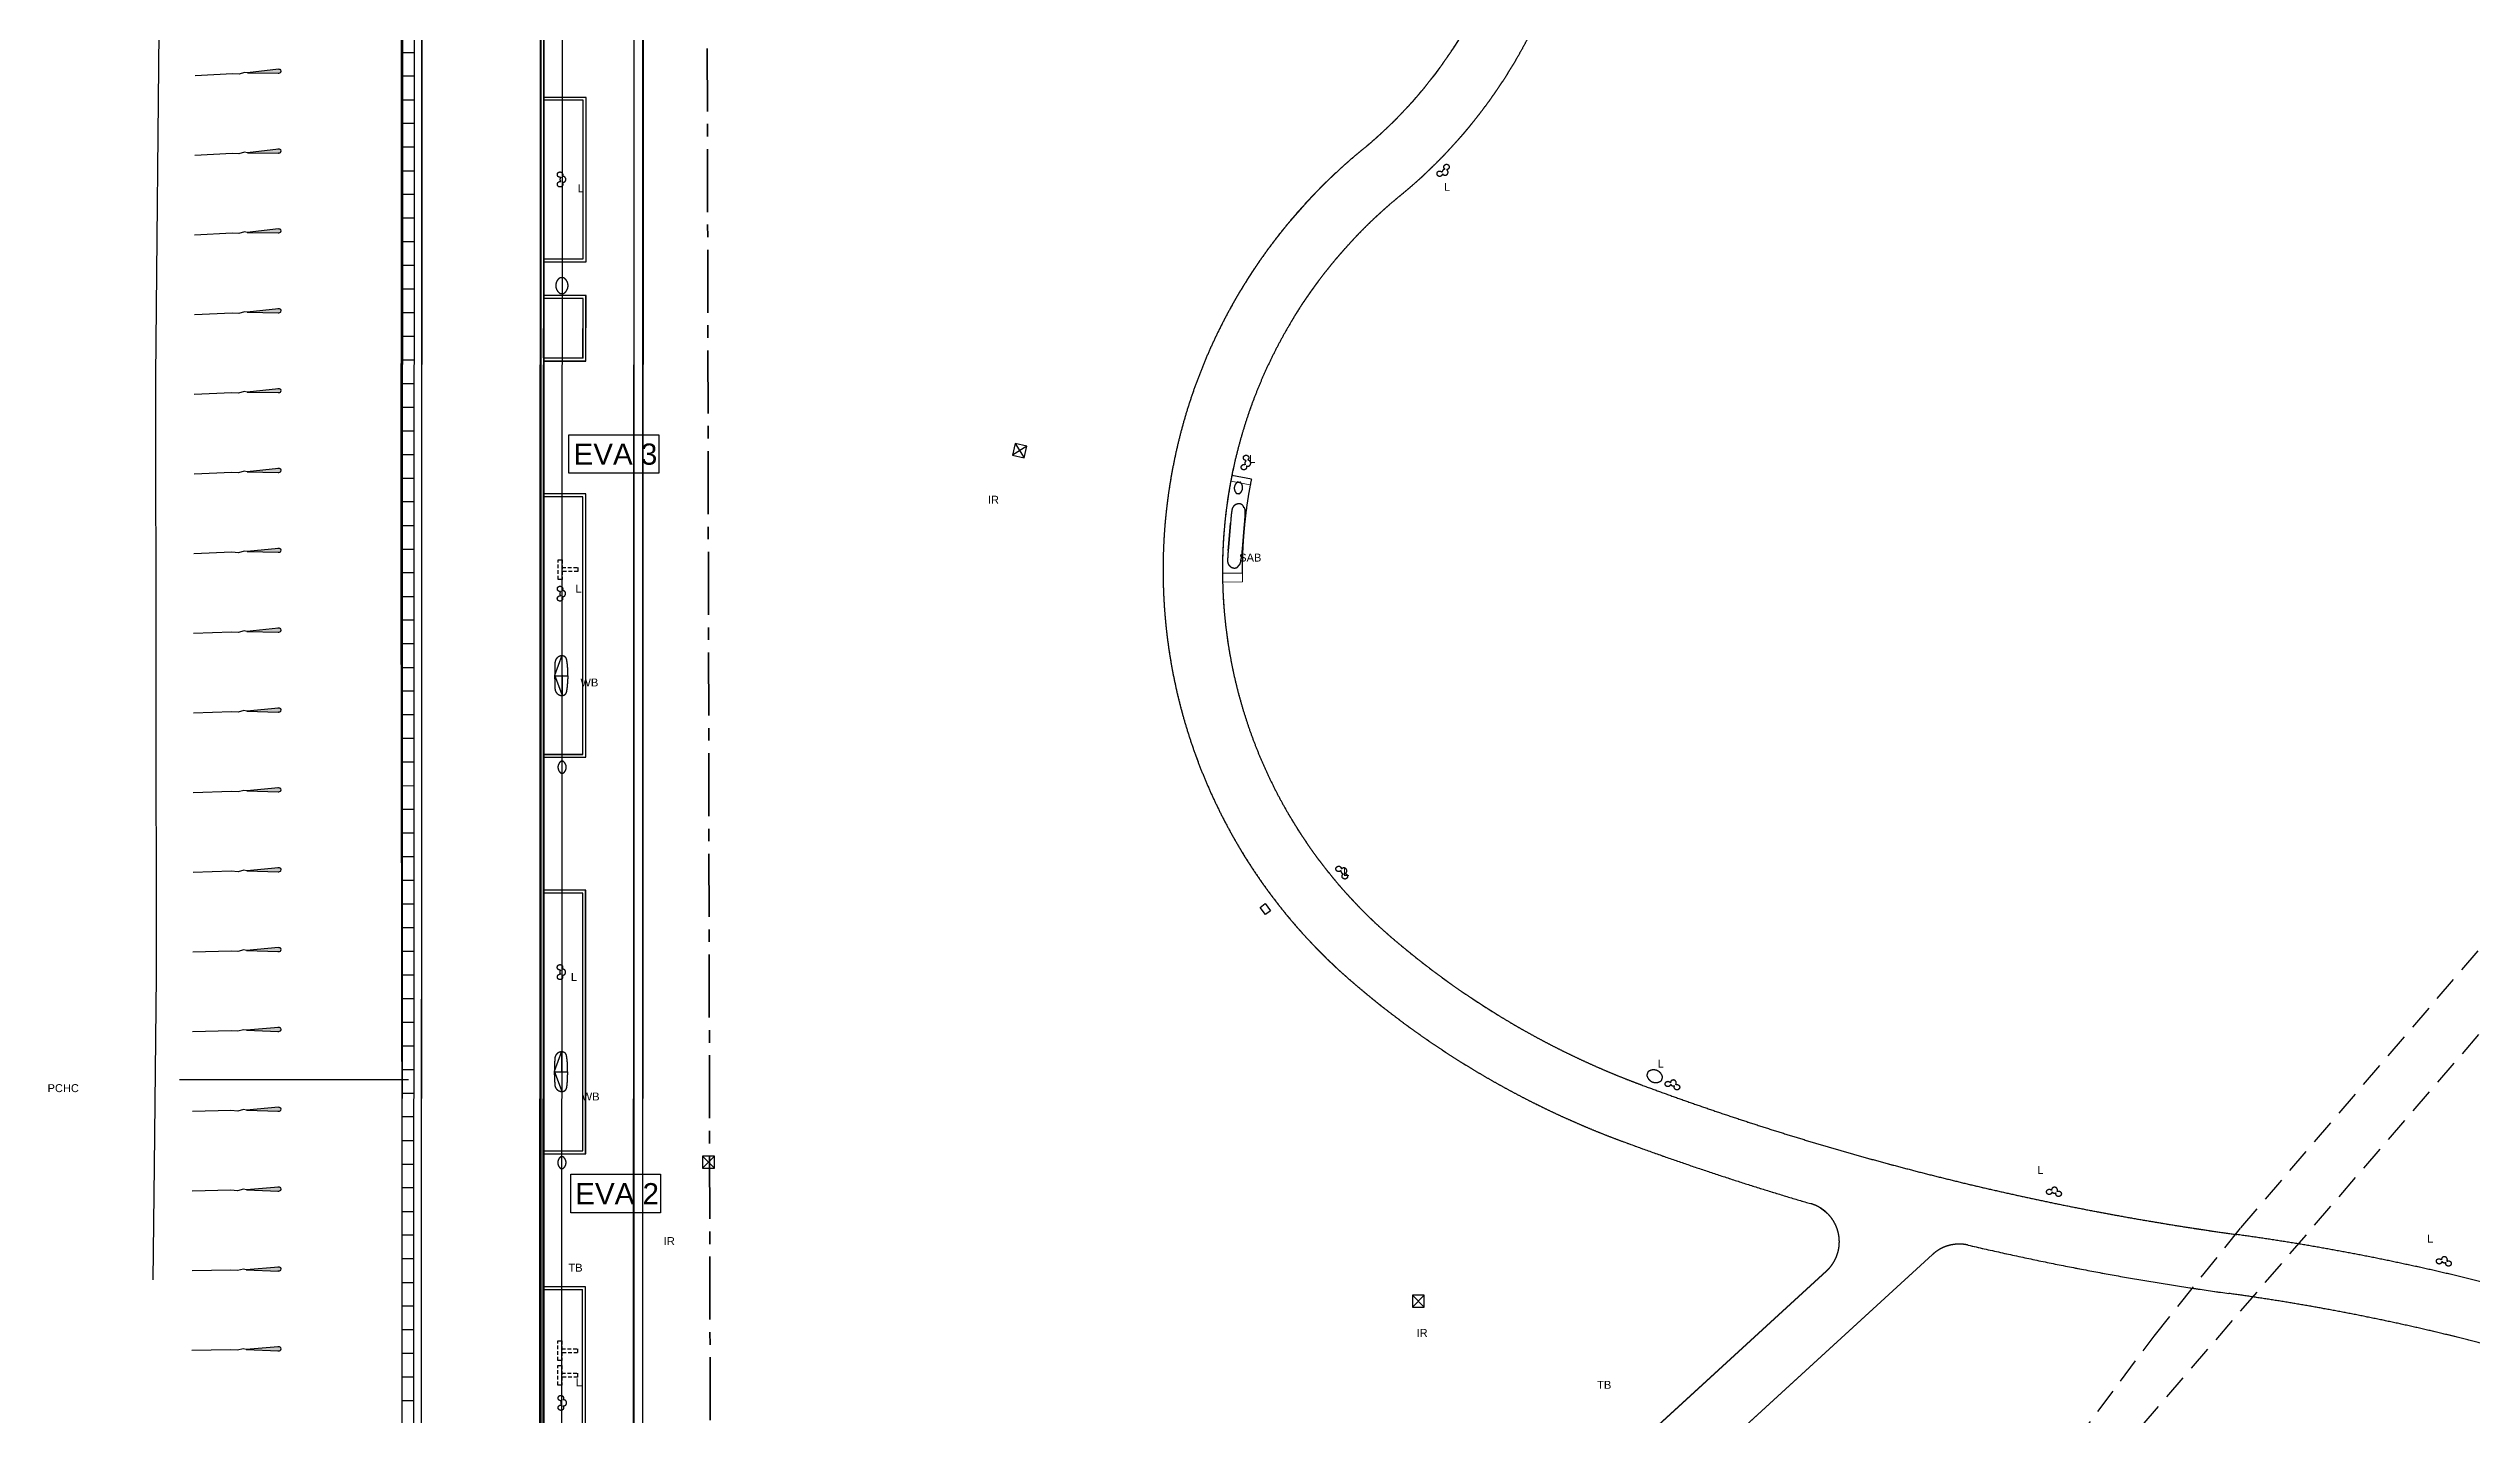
# Model space of a CAD drawing. Header units: millimetres. Extents: x 833576263 to 1668046980, y 817519639 to 1636103653.
# Drawn here: x 833936814 to 834059121, y 817887471 to 817956395 of the extents above; entities that cross this region are included whole.
import ezdxf

# ---------------------------------------------------------------- set-up
doc = ezdxf.new("R2010")
doc.units = ezdxf.units.MM
doc.header["$LTSCALE"] = 100
doc.header["$MEASUREMENT"] = 0
for name, pattern in [('C160$0$DASHED', [19.05, 12.7, -6.35]), ('C160$0$Hidden', [9.525, 6.35, -3.175]), ('R_P_Grid$0$CENTER', [50.8, 31.75, -6.35, 6.35, -6.35]), ('R_site$0$B1_DASHED', [6.5, 1, 5, -0.5]), ('R_site$0$B1_HIDDEN', [5.5, 0, 5, -0.5]), ('R_site$0$HIDDENX2', [19.05, 12.7, -6.35])]:
    doc.linetypes.add(name, pattern=pattern)
doc.layers.get('Defpoints').update_dxf_attribs({"color": 170})
for name, color, linetype in [('C160$0$+C160', 6, 'C160$0$Hidden'), ('C160$0$EVA', 1, 'C160$0$DASHED'), ('R_site$0$AUDIT_I_160808180252-0', 4, 'Continuous'), ('R_site$0$AUDIT_I_160808180252-11', 4, 'Continuous'), ('R_site$0$AUDIT_I_160808180252-2', 4, 'Continuous'), ('R_site$0$AUDIT_I_160808180252-3', 4, 'Continuous'), ('R_site$0$G-SITE(WHC)', 7, 'R_site$0$HIDDENX2'), ('R_site$0$WHC', 8, 'R_site$0$HIDDENX2'), ('R_Text for GBP from DLN$0$000-04-LABLES-EVA', 7, 'Continuous'), ('R_Text for GBP from DLN$0$base plan(mm)$0$DLN040__', 7, 'Continuous'), ('T-TITL', 7, 'Continuous'), ('X-REF', 7, 'Continuous')]:
    doc.layers.add(name, color=color, linetype=linetype)
for name, color, linetype, lineweight in [('R_P_Grid$0$RDA9101', 2, 'R_P_Grid$0$CENTER', 35), ('R_P_LG$0$RDA5803', 1, 'Continuous', 20), ('R_WKCD_PARK$0$000-PAV-Concrete-b', 1, 'Continuous', 25), ('R_WKCD_PARK$0$000-PAV-Reused tiles-b', 3, 'Continuous', 15), ('R_WKCD_PARK$0$000-PAV-Tree pits-b', 5, 'Continuous', 9), ('R_WKCD_PARK$0$PAV-secondary path-b', 6, 'Continuous', 18)]:
    doc.layers.add(name, color=color, linetype=linetype, lineweight=lineweight)
doc.styles.add('R_Text for GBP from DLN$0$base plan(mm)$0$Standard', font='arial.ttf')
doc.styles.add('R_Text for GBP from DLN$0$base plan(mm)$0$SWIS721 LT', font='swiss.ttf')
doc.styles.add('R_Text for GBP from DLN$0$programme (M)$0$programme$0$SWIS721 LT', font='swiss.ttf')
doc.linetypes.add('R_site$0$B1_BDYF', pattern='A,2.5,-0.5,[130,ltypeshp.shx,S=0.5,R=0,X=0,Y=0],-0.5', length=3.5)
doc.linetypes.add('R_site$0$B1_BDYWL', pattern='A,2.5,[1,B1000.shx,S=1,R=0,X=0,Y=0],2.5', length=5)
doc.dimstyles.new('R_Text for GBP from DLN$0$base plan(mm)$0$Standard', dxfattribs={"dimtxt": 0.35, "dimasz": 0.2, "dimexe": 0.2, "dimexo": 0.2, "dimgap": 0.09, "dimtad": 0, "dimtoh": 1, "dimdec": 4, "dimzin": 0, "dimdsep": 46, "dimtxsty": 'R_Text for GBP from DLN$0$base plan(mm)$0$Standard', "dimcen": 0.09, "dimadec": 0, "dimazin": 0, "dimtfac": 1, "dimtdec": 4, "dimtofl": 0, "dimtmove": 0, "dimatfit": 3, "dimfxl": 1, "dimtolj": 1, "dimtzin": 0, "dimarcsym": 0})

# ---------------------------------------------------------------- blocks, each defined once
blk = doc.blocks.new('R_P_Grid')
at = {"layer": 'R_P_Grid$0$RDA9101', "flags": 128}
blk.add_lwpolyline([(834400422, 817902331), (834387402.6, 817866709.4), (834384027.5, 817864000), (834374860.2, 817855365.7), (834363294.2, 817844307.5), (834356500.6, 817837623.5), (834356486.5, 817837608.5), (834356028, 817837064.8, 0.0113524), (834348990, 817828511, 0.00130328), (834337547.1, 817813532.7), (834336894.9, 817812501.6, 0.00173516), (834324850.1, 817791585.5), (834321242.5, 817785194.3), (834320157.5, 817783265), (834316164.3, 817775485.7), (834315230.7, 817773739.7), (834310424.4, 817772609.3), (834303594.8, 817771114.9), (834292706.6, 817769903, -0.00091899), (834264501.7, 817769460.2, -0.00562975), (834234176.4, 817769259.9, 0.00340139), (834219791.7, 817769228.9, -0.00157475), (834198077.1, 817769102.9, 0.00181796), (834177637.5, 817768974.4, -0.00240125), (834152017.4, 817768843.2, 0.00224308), (834140663.6, 817768788.6, -0.00224308), (834131580.4, 817768744.9, -0.02264404), (834121606.8, 817769193.6, 0.01466019), (834115514.7, 817769565.3), (834102710.5, 817770971, 0.00984467), (834091359, 817772167.3), (834085152.6, 817773953.6), (834069697.8, 817776969.2), (834069689.3, 817776969), (834061134.2, 817769447.5), (834057833.8, 817769522.5), (834045122, 817776440.8, -0.03480277), (834018856.9, 817796352.3, -0.03532919), (833995554.5, 817819661.6), (833988037.3, 817828964.3), (833985007, 817832721.5), (833977391.7, 817843682.2), (833976567.6, 817844868.7), (833970281.9, 817855496.5), (833969957.4, 818008440.1)], format="xyb", dxfattribs=at)
blk = doc.blocks.new('R_site$0$SLOPE')
at = {"linetype": 'Continuous'}
h = blk.add_hatch(color=0, dxfattribs=at)
edge = h.paths.add_edge_path()
edge.add_line((3.58, 0), (0.31, 0.41))
edge.add_ellipse((0.3, 0.01), major_axis=(0, 0.41), ratio=0.731707, start_angle=358.8413, end_angle=551.2243)
edge.add_line((0.3, -0.4), (3.58, 0))
at = {"color": 0, "linetype": 'Continuous'}
for p, q in [((3.58, 0), (0.3, 0.42)), ((0.3, -0.4), (3.58, 0)), ((3.58, 0), (3.88, -0.14)), ((3.88, -0.14), (4.48, 0.14)), ((4.48, 0.14), (5.18, 0)), ((5.18, 0), (9.13, 0))]:
    blk.add_line(p, q, dxfattribs=at)
blk.add_ellipse((0.3, 0.01), major_axis=(0, 0.41), ratio=0.731707, start_param=6.120326, end_param=9.620679, dxfattribs=at)
blk = doc.blocks.new('R_site$0$11sw3b')
at = {"layer": 'R_site$0$AUDIT_I_160808180252-11', "linetype": 'R_site$0$B1_BDYF', "lineweight": 30, "flags": 128}
blk.add_lwpolyline([(833985.20082, 817807.46572), (833977.70066, 817816.66388), (833969.1555, 817828.2915), (833963.82752, 817836.29754), (833958.71474, 817844.55237), (833955.99572, 817851.15458), (833955.20227, 817858.20678), (833954.76687, 817865.40875), (833954.68068, 817870.29486), (833954.66349, 817900.26283), (833954.61905, 817930.31324), (833954.65117, 817971.11005), (833954.65605, 817997.48965), (833954.64079, 818000)], dxfattribs=at)
at = {"layer": 'R_site$0$AUDIT_I_160808180252-2', "linetype": 'R_site$0$B1_DASHED', "lineweight": 30, "flags": 128}
blk.add_lwpolyline([(834429.22928, 817872.53158), (834429.23083, 817872.52759), (834429.98171, 817870.60153), (834430.54194, 817868.88381), (834431.34177, 817865.50536), (834430.61789, 817863.85636), (834429.45884, 817862.47804), (834427.95848, 817861.482), (834426.2383, 817860.94892), (834424.25006, 817860.94891), (834407.94705, 817845.72329), (834402.58495, 817842.83898), (834387.90828, 817828.44817), (834381.11897, 817822.82533), (834376.73917, 817816.23412), (834357.95226, 817790.58201), (834352.07852, 817785.79515), (834346.92867, 817775.09389), (834338.95153, 817759.75302), (834330.92946, 817747.22924), (834329.81682, 817745.8067), (834328.54602, 817744.52347), (834327.13439, 817743.39702), (834325.60113, 817742.4427), (834323.96714, 817741.6735), (834322.25466, 817741.09989), (834320.0767, 817740.6741), (834269.71335, 817740.40188), (834219.95996, 817740.48395), (834189.16987, 817741.09307), (834167.97691, 817742.57461), (834089.23219, 817741.56247), (834063.79777, 817741.95973), (834061.99085, 817741.94133), (834060.18385, 817741.93813), (834058.37688, 817741.95015), (834056.57007, 817741.97737), (834054.76356, 817742.01979), (834052.95746, 817742.07742), (834051.15192, 817742.15024), (834049.34634, 817742.18592), (834047.55806, 817742.43774), (834045.81283, 817742.90204), (834044.13583, 817743.57215), (834042.58293, 817744.49616), (834041.03615, 817745.43039), (834039.49558, 817746.37481), (834037.71399, 817747.48453), (834017.7631, 817760.35899), (834002.14995, 817771.77972), (833988.19125, 817785.3549), (833964.23528, 817813.20932), (833941.50687, 817845.45221), (833942.15974, 817900), (833942.27443, 817909.58258), (833942.23566, 817939.85927), (833942.52609, 817969.75474), (833941.17057, 817989.34922), (833943.35888, 818000)], dxfattribs=at)
at = {"layer": 'R_site$0$AUDIT_I_160808180252-3', "linetype": 'R_site$0$B1_HIDDEN', "lineweight": 30, "flags": 128}
blk.add_lwpolyline([(834356.47568, 817806.06143), (834356.47499, 817806.06034), (834353.34465, 817801.09165), (834348.16295, 817792.02368), (834342.25572, 817783.36081), (834336.20049, 817765.87661), (834330.9922, 817757.98335), (834325.762, 817752.53516), (834319.943, 817750.27763), (834311.95739, 817750.96349), (834302.56089, 817750.17254), (834293.67648, 817749.88833), (834251.06733, 817749.25985), (834225.5347, 817749.25985), (834207.5347, 817749.16202), (834176.42599, 817748.96637), (834157.34989, 817748.86855), (834129.06853, 817748.73263), (834114.28614, 817749.58079), (834102.04826, 817750.91363), (834095.2629, 817751.70122), (834087.62938, 817752.42822), (834080.48051, 817754.48806), (834075.51266, 817755.4574), (834068.48496, 817749.27788), (834052.24858, 817749.64138), (834046.19022, 817753.15522), (834034.64729, 817759.35914), (834019.85265, 817769.72811), (834005.82116, 817781.10855), (833992.62186, 817793.44449), (833980.31967, 817806.67525), (833968.97787, 817820.73785), (833959.70168, 817834.09205), (833950.29929, 817849.98047), (833950.14042, 817900), (833949.82314, 817999.89243), (833949.82311, 818000)], dxfattribs=at)
at = {"layer": 'R_site$0$AUDIT_I_160808180252-0', "linetype": 'Continuous', "lineweight": 20}
for p, xscale, yscale, rotation in [((833948.56676, 817955.2583), 0.4778069791210384, 0.2389034895605192, 183.2739451822056), ((833948.56676, 817951.22899), 0.4788290261352034, 0.2394145130676017, 183.1359730439429), ((833948.56676, 817947.19969), 0.4798510731493648, 0.2399255365746824, 182.9990018564108), ((833948.56676, 817943.17039), 0.480909621842606, 0.240454810921303, 182.8620208484751), ((833948.56676, 817939.14109), 0.4819316688567684, 0.2409658344283842, 182.7259951936492), ((833948.56676, 817935.11178), 0.4829902175500069, 0.2414951087750035, 182.5910128131233), ((833948.56676, 817931.08248), 0.4840122645641706, 0.2420061322820853, 182.4560446367516), ((833948.56676, 817927.05318), 0.4850708132574105, 0.2425354066287052, 182.3220003801637), ((833948.56676, 817923.02387), 0.4860928602715743, 0.2430464301357871, 182.1879442478233), ((833948.56676, 817918.99457), 0.4871514089648135, 0.2435757044824068, 182.0549468907716), ((833948.56676, 817914.96527), 0.4882099576580518, 0.2441049788290259, 181.9220266455235), ((833948.56676, 817910.93596), 0.4892685063512913, 0.2446342531756456, 181.7899506763636), ((833948.56676, 817906.90666), 0.4903270550445339, 0.245163527522267, 181.6579411577463), ((833948.56676, 817902.87736), 0.4913856037377718, 0.2456928018688859, 181.5280393852869), ((833948.56676, 817898.84806), 0.492444152431011, 0.2462220762155055, 181.3970505634125), ((833948.56676, 817894.81875), 0.493502701124252, 0.246751350562126, 181.2670109222729), ((833948.56676, 817890.78945), 0.4945977514965702, 0.2472988757482851, 181.1379552418243)]:
    blk.add_blockref('R_site$0$SLOPE', p, dxfattribs=dict(at, xscale=xscale, yscale=yscale, rotation=rotation))
blk = doc.blocks.new('R_site')
at = {"layer": 'R_site$0$G-SITE(WHC)'}
blk.add_lwpolyline([(834037983, 817884580), (834043100, 817891427), (834047474, 817896890), (834157501, 818025261, 0.00078), (834158487, 818022570), (834158487, 818022570, 0.1805782), (834175244, 818003906), (834175244, 818003906, 0.1017626), (834190066, 817999024), (834069382, 817858220)], format="xyb", close=True, dxfattribs=at)
at = {"layer": 'R_site$0$WHC', "flags": 128}
blk.add_lwpolyline([(834172634, 818037962), (833971591, 817804656)], dxfattribs=at)
at = {"linetype": 'R_site$0$B1_BDYWL', "lineweight": 5, "xscale": 1000, "yscale": 1000, "zscale": 1000}
blk.add_blockref('R_site$0$11sw3b', (0, 0), dxfattribs=at)
blk = doc.blocks.new('R_WKCD_PARK')
at = {"layer": 'Defpoints'}
for points in [[(833955668, 817994334), (833955618, 817879824), (833955722, 817865438), (833956590, 817853630, 0.1184459), (833959114, 817845730, 0.0225632), (833976131, 817820318, 0.1502682), (833991721, 817808776, 0.0852004), (834018736, 817804167, 0.0611193), (834043876, 817807277, -0.4609204), (834055521, 817798987, 0.3171905), (834075122, 817775842, 0.0951501), (834184419, 817768828, 0.2773997), (834239090, 817811861), (834242392, 817820559, -0.5103769), (834255055, 817823984)], [(833961618, 817879845), (833961668, 817994332, -0.4057053)]]:
    blk.add_lwpolyline(points, format="xyb", dxfattribs=at)
at = {"layer": 'R_WKCD_PARK$0$000-PAV-Concrete-b'}
blk.add_line((833961814, 817984441), (833961814, 817879845), dxfattribs=at)
at = {"layer": 'R_WKCD_PARK$0$000-PAV-Concrete-b', "flags": 128}
for points in [[(833955638, 817853524), (833954766, 817865400), (833954661, 817879821), (833954661, 818096870)], [(833966368, 817992896), (833966368, 817990439), (833966368, 817879861), (833966419, 817865870), (833966603, 817863376)], [(833967101, 817863413), (833966919, 817865890), (833966818, 817879863), (833966818, 817990439), (833966868, 817992895)], [(833961664, 817984441), (833961664, 817879845), (833961684, 817870697), (833961752, 817865248), (833961915, 817863032)], [(833961797, 817945631), (833963947, 817945631), (833963947, 817953930), (833961801, 817953930)], [(833961795, 817940625), (833963945, 817940625), (833963945, 817943931), (833961796, 817943931)], [(833961786, 817920632), (833963936, 817920632), (833963936, 817933930), (833961792, 817933930)], [(833961777, 817900631), (833963927, 817900631), (833963927, 817913931), (833961783, 817913931)], [(833961768, 817880631), (833963918, 817880631), (833963918, 817893921), (833961774, 817893921)]]:
    blk.add_lwpolyline(points, dxfattribs=at)
at = {"layer": 'R_WKCD_PARK$0$000-PAV-Reused tiles-b'}
for p, q in [((833997475, 817934384), (833996492, 817934569)), ((833996082, 817929462), (833997081, 817929487))]:
    blk.add_line(p, q, dxfattribs=at)
for centre, radius, start, end in [((834020458, 817930073), 24384, 169.37634, 181.43612), ((834021328, 817930003), 24252, 169.59293, 181.21952)]:
    blk.add_arc(centre, radius, start, end, dxfattribs=at)
at = {"layer": 'R_WKCD_PARK$0$000-PAV-Tree pits-b', "flags": 128}
for points in [[(833963800, 817953781), (833961800, 817953781), (833961800, 817945781), (833963797, 817945781), (833963797, 817953781)], [(833963796, 817943781), (833961796, 817943781), (833961796, 817940775), (833963795, 817940775), (833963795, 817943781)], [(833963792, 817933781), (833961792, 817933781), (833961792, 817920782), (833963786, 817920782), (833963786, 817933781)], [(833963783, 817913781), (833961783, 817913781), (833961783, 817900781), (833963777, 817900781), (833963777, 817913781)], [(833963774, 817893771), (833961774, 817893771), (833961774, 817880781), (833963768, 817880781), (833963768, 817893771)]]:
    blk.add_lwpolyline(points, dxfattribs=at)
at = {"layer": 'R_WKCD_PARK$0$PAV-secondary path-b'}
for p, q in [((834013741, 817878910), (834031906, 817895544)), ((834026556, 817894713), (834011715, 817881123))]:
    blk.add_line(p, q, dxfattribs=at)
for centre, radius, start, end in [((833988747, 817968782), 22656, 309.32494, 345.11568), ((833988747, 817968782), 25656, 309.32494, 345.11568), ((834020458, 817930073), 27384, 129.32494, 229.09846), ((834020458, 817930073), 24384, 129.32494, 229.09846), ((834031715, 817943068), 41576, 229.09846, 249.69139), ((834031715, 817943068), 44576, 229.09846, 249.69139), ((834066735, 818037696), 142476, 249.69139, 262.1499), ((834066735, 818037696), 145476, 249.69139, 253.64399), ((834025205, 817896188), 2000, 312.4816, 73.64399), ((834031429, 817781624), 116018, 64.63331, 82.1499), ((834033257, 817894069), 2000, 76.87908, 132.4816), ((834066735, 818037696), 145476, 256.87908, 262.1499), ((834031429, 817781624), 113018, 64.63331, 82.1499)]:
    blk.add_arc(centre, radius, start, end, dxfattribs=at)
blk = doc.blocks.new('R_P_LG')
at = {"layer": 'R_P_LG$0$RDA5803'}
for points in [[(833955668.2659, 817994334.2822), (833955618.0015, 817879824.4572), (833955722.2455, 817865438.2868), (833956590.2239, 817853629.8433, 0.1184459385), (833959113.5841, 817845729.7381, 0.0225632156), (833976130.963, 817820318.1126, 0.1502681887), (833991720.9272, 817808776.1799, 0.0852004191), (834018736.4937, 817804166.6685, 0.0611192787), (834043875.864, 817807276.5457, -0.4609204381), (834055520.7349, 817798987.2375, 0.3171904999), (834075121.6293, 817775842.1837, 0.095150065), (834184418.5957, 817768828.0059, 0.2773997467), (834239089.967, 817811860.5235), (834242391.5219, 817820558.6619, -0.5103769205), (834255055.265, 817823984.446)], [(833961618.0111, 817879844.8784), (833961668.2653, 817994331.6485, -0.4057052637)]]:
    blk.add_lwpolyline(points, format="xyb", dxfattribs=at)
blk = doc.blocks.new('C160')
at = {"layer": 'C160$0$+C160'}
for p, q in [((833954.66, 817879.82), (833954.72, 818011.1)), ((833954.69, 817956.2), (833955.29, 817956.2)), ((833954.69, 817955.01), (833955.29, 817955.01)), ((833954.69, 817953.81), (833955.29, 817953.81)), ((833954.69, 817952.62), (833955.29, 817952.62)), ((833954.69, 817951.43), (833955.29, 817951.43)), ((833954.69, 817950.23), (833955.29, 817950.23)), ((833954.69, 817949.04), (833955.29, 817949.04)), ((833954.69, 817947.85), (833955.29, 817947.85)), ((833954.69, 817946.65), (833955.29, 817946.65)), ((833954.69, 817945.46), (833955.29, 817945.46)), ((833954.69, 817944.27), (833955.29, 817944.27)), ((833954.69, 817943.07), (833955.29, 817943.07)), ((833954.69, 817941.88), (833955.29, 817941.88)), ((833954.69, 817940.69), (833955.29, 817940.69)), ((833954.69, 817939.49), (833955.29, 817939.49)), ((833954.69, 817938.3), (833955.29, 817938.3)), ((833954.69, 817937.11), (833955.29, 817937.11)), ((833954.69, 817935.91), (833955.29, 817935.91)), ((833986.19, 817936.33), (833985.48, 817935.88)), ((833985.61, 817936.46), (833986.06, 817935.74)), ((833954.69, 817934.72), (833955.29, 817934.72)), ((833954.68, 817933.53), (833955.28, 817933.53)), ((833954.68, 817932.33), (833955.28, 817932.33)), ((833954.68, 817931.14), (833955.28, 817931.14)), ((833954.68, 817929.95), (833955.28, 817929.95)), ((833954.68, 817928.75), (833955.28, 817928.75)), ((833954.68, 817927.56), (833955.28, 817927.56)), ((833954.68, 817926.37), (833955.28, 817926.37)), ((833954.68, 817925.17), (833955.28, 817925.17)), ((833954.68, 817923.98), (833955.28, 817923.98)), ((833954.68, 817922.79), (833955.28, 817922.79)), ((833954.68, 817921.59), (833955.28, 817921.59)), ((833954.68, 817920.4), (833955.28, 817920.4)), ((833954.68, 817919.21), (833955.28, 817919.2)), ((833954.68, 817918.01), (833955.28, 817918.01)), ((833954.68, 817916.82), (833955.28, 817916.82)), ((833954.68, 817915.62), (833955.28, 817915.62)), ((833954.68, 817914.43), (833955.28, 817914.43)), ((833954.68, 817913.24), (833955.28, 817913.24)), ((833954.68, 817912.04), (833955.28, 817912.04)), ((833954.67, 817910.85), (833955.27, 817910.85)), ((833954.67, 817909.66), (833955.27, 817909.66)), ((833954.67, 817908.46), (833955.27, 817908.46)), ((833954.67, 817907.27), (833955.27, 817907.27)), ((833954.67, 817906.08), (833955.27, 817906.08)), ((833954.67, 817904.88), (833955.27, 817904.88)), ((833954.67, 817903.69), (833955.27, 817903.69)), ((833954.67, 817902.5), (833955.27, 817902.5)), ((833954.67, 817901.3), (833955.27, 817901.3)), ((833954.67, 817900.11), (833955.27, 817900.11)), ((833969.83, 817899.9), (833970.43, 817900.5)), ((833970.43, 817899.9), (833969.83, 817900.5)), ((833954.67, 817898.92), (833955.27, 817898.92)), ((833954.67, 817897.72), (833955.27, 817897.72)), ((833954.67, 817896.53), (833955.27, 817896.53)), ((833954.67, 817895.34), (833955.27, 817895.34)), ((833954.67, 817894.14), (833955.27, 817894.14)), ((833954.67, 817892.95), (833955.27, 817892.95)), ((834005.66, 817893.49), (834006.26, 817892.89)), ((834005.66, 817892.89), (834006.26, 817893.49)), ((833954.67, 817891.76), (833955.27, 817891.76)), ((833954.67, 817890.56), (833955.27, 817890.56)), ((833954.67, 817889.37), (833955.27, 817889.37)), ((833954.66, 817888.18), (833955.26, 817888.18))]:
    blk.add_line(p, q, dxfattribs=at)
for points in [[(834254.53, 817753.96), (834210.28, 817753.9), (834162.65, 817753.62), (834160.74, 817753.99), (834157.92, 817753.36), (834107.51, 817754.57), (834105.2, 817754.98), (834099.33, 817758.64), (834095.06, 817760.81), (834078.18, 817762.11), (834050.17, 817755.14), (834048.03, 817756.03, -0.065281), (834033.66, 817764.33, -0.019968), (834000.4, 817792.03, -0.029895), (833985.19, 817807.49, -0.021438), (833974.81, 817820.49, -0.020879), (833958.72, 817844.53, -0.129185), (833955.64, 817853.52), (833954.77, 817865.4), (833954.66, 817879.82), (833954.76, 818098.3, -0.191627), (834003.64, 818199.36, 0.20608), (834009.32, 818211.98), (834009.95, 818250.91)], [(834254.52, 817754.56), (834210.28, 817754.5), (834162.71, 817754.22), (834160.74, 817754.61), (834157.86, 817753.96), (834107.57, 817755.16), (834105.42, 817755.55), (834099.63, 817759.16), (834095.23, 817761.39), (834078.12, 817762.72), (834050.22, 817755.77), (834048.26, 817756.58, -0.065281), (834034.03, 817764.81, -0.019968), (834000.8, 817792.47, -0.029895), (833985.64, 817807.89, -0.021438), (833975.29, 817820.84, -0.020888), (833959.23, 817844.85, -0.12935), (833956.24, 817853.57), (833955.37, 817865.42), (833955.26, 817879.82), (833955.32, 818011.1)], [(834010.64, 817962.96, -0.157449), (834003.1, 817951.26, 0.465105), (834002.53, 817909.38, 0.090096), (834016.24, 817901.26, 0.017248), (834025.77, 817898.11, -0.584133), (834026.56, 817894.71), (834011.72, 817881.12, -0.141918), (833980.38, 817865.62, -0.10557), (833966.92, 817866.41), (833966.92, 817865.89, 0.000143), (833967.11, 817863.24, 0.098967), (833980.91, 817862.67, 0.041554), (833991.47, 817865.48, -0.765842), (833993.67, 817862.31, 0.004157), (833991.53, 817859.73, 0.075143), (833978.24, 817836.69), (833979.5, 817834.86), (833980.33, 817833.67, -0.081375), (833993.86, 817857.84, -0.036561), (834013.74, 817878.91), (834031.91, 817895.54, -0.247487), (834033.71, 817896.02, 0.023002), (834046.87, 817893.58, -0.07658), (834079.85, 817883.74, -0.130774)], [(834081.13, 817886.46, 0.07658), (834047.28, 817896.55, -0.054414), (834017.28, 817904.08, -0.090096), (834004.49, 817911.64, -0.465105), (834005.01, 817948.94, 0.157449), (834013.54, 817962.19, -0.321611)], [(833997.15, 817933.23, 0.164182), (833997.09, 817933.35, 0.173886), (833996.93, 817933.42, 0.392676), (833996.55, 817933.11, 0.014037), (833996.49, 817932.61), (833996.48, 817932.45)], [(833996.9, 817930.33, -0.164182), (833996.83, 817930.23, -0.173886), (833996.66, 817930.18, -0.392676), (833996.33, 817930.55, -0.014037), (833996.36, 817931.06), (833996.37, 817931.21)]]:
    blk.add_lwpolyline(points, format="xyb", dxfattribs=at)
for points in [[(833966.37, 817990.44), (833966.32, 817879.86), (833966.42, 817865.87), (833966.6, 817863.38)], [(833967.1, 817863.41), (833966.92, 817865.89), (833966.82, 817879.86), (833966.87, 817990.44)], [(833961.66, 817984.44), (833961.62, 817879.84), (833961.68, 817870.7), (833961.75, 817865.25), (833961.92, 817863.03)], [(833961.81, 817984.44), (833961.77, 817879.84)], [(833961.8, 817945.63), (833963.95, 817945.63), (833963.95, 817953.93), (833961.8, 817953.93)], [(833961.79, 817940.63), (833963.94, 817940.63), (833963.95, 817943.93), (833961.8, 817943.93)], [(833961.79, 817920.63), (833963.94, 817920.63), (833963.94, 817933.93), (833961.79, 817933.93)], [(833996.37, 817931.21), (833996.48, 817932.45)], [(833996.48, 817932.44), (833996.48, 817932.45)], [(833997.19, 817932.39), (833997.08, 817931.15)], [(833962.74, 817923.78), (833962.37, 817924.78), (833962.74, 817925.78)], [(833962.74, 817924.78), (833962.74, 817925.78)], [(833962.74, 817924.78), (833962.74, 817923.78)], [(833961.78, 817900.63), (833963.93, 817900.63), (833963.93, 817913.93), (833961.78, 817913.93)], [(833962.73, 817903.8), (833962.36, 817904.8), (833962.73, 817905.8)], [(833962.73, 817904.8), (833962.73, 817905.8)], [(833962.73, 817904.8), (833962.73, 817903.8)], [(833961.77, 817880.63), (833963.92, 817880.63), (833963.92, 817893.92), (833961.77, 817893.92)]]:
    blk.add_lwpolyline(points, dxfattribs=at)
for points in [[(833963.8, 817953.78), (833961.8, 817953.78), (833961.8, 817945.78), (833963.8, 817945.78)], [(833963.8, 817943.78), (833961.8, 817943.78), (833961.79, 817940.78), (833963.79, 817940.78)], [(833986.06, 817935.74), (833986.19, 817936.33), (833985.61, 817936.46), (833985.48, 817935.88)], [(833963.79, 817933.78), (833961.79, 817933.78), (833961.79, 817920.78), (833963.79, 817920.78)], [(833963.78, 817913.78), (833961.78, 817913.78), (833961.78, 817900.78), (833963.78, 817900.78)], [(833998.22, 817913.25), (833998.49, 817912.89), (833998.24, 817912.7), (833997.97, 817913.05)], [(833969.83, 817900.5), (833969.83, 817899.9), (833970.43, 817899.9), (833970.43, 817900.5)], [(833963.77, 817893.77), (833961.77, 817893.77), (833961.77, 817880.78), (833963.77, 817880.78)], [(834006.26, 817893.49), (834005.66, 817893.49), (834005.66, 817892.89), (834006.26, 817892.89)]]:
    blk.add_lwpolyline(points, close=True, dxfattribs=at)
for points in [[(833962.65, 817944.83, 0.578932), (833962.65, 817944.03), (833962.81, 817944.03, 0.578932), (833962.81, 817944.83)], [(833997.53, 817934.66), (833996.55, 817934.85, 0.050805), (833996.07, 817929.93), (833997.07, 817929.94, -0.050805)], [(833996.8, 817933.93, -0.533333), (833996.86, 817934.53), (833996.96, 817934.52, -0.533333), (833996.9, 817933.92)], [(833997.19, 817932.39), (833997.2, 817932.55, 0.037256), (833997.21, 817933.15, 0.269367), (833997.15, 817933.23, 0.164182), (833997.09, 817933.35, 0.173886), (833996.93, 817933.42, 0.392676), (833996.55, 817933.11, 0.014037), (833996.49, 817932.61), (833996.48, 817932.45), (833996.37, 817931.21), (833996.36, 817931.06, 0.014037), (833996.33, 817930.55, 0.392676), (833996.66, 817930.18, 0.173886), (833996.83, 817930.23, 0.164182), (833996.9, 817930.33, 0.269367), (833996.97, 817930.4, 0.037256), (833997.07, 817931), (833997.08, 817931.15)], [(833962.97, 817925.57, 0.18547), (833962.9, 817925.69, 0.173886), (833962.73, 817925.75, 0.392676), (833962.38, 817925.41, 0.014037), (833962.37, 817924.91), (833962.37, 817924.75), (833963.03, 817924.75), (833963.03, 817924.91, 0.04166)], [(833962.97, 817923.93, -0.18547), (833962.9, 817923.81, -0.173886), (833962.73, 817923.75, -0.392676), (833962.38, 817924.09, -0.014037), (833962.37, 817924.59), (833962.37, 817924.75), (833963.03, 817924.75), (833963.03, 817924.59, -0.04166)], [(833962.69, 817920.43, 0.533333), (833962.69, 817919.83), (833962.79, 817919.83, 0.533333), (833962.79, 817920.43)], [(833962.96, 817905.59, 0.18547), (833962.89, 817905.71, 0.173886), (833962.72, 817905.77, 0.392676), (833962.37, 817905.43, 0.014037), (833962.36, 817904.92), (833962.36, 817904.77), (833963.02, 817904.77), (833963.02, 817904.93, 0.04166)], [(833962.97, 817903.95, -0.18547), (833962.89, 817903.82, -0.173886), (833962.73, 817903.77, -0.392676), (833962.37, 817904.11, -0.014037), (833962.36, 817904.61), (833962.36, 817904.77), (833963.02, 817904.77), (833963.02, 817904.61, -0.04166)], [(834017.49, 817904.6, 0.578932), (834018.24, 817904.33), (834018.29, 817904.48, 0.578932), (834017.54, 817904.75)], [(833962.68, 817900.48, 0.533333), (833962.68, 817899.88), (833962.78, 817899.88, 0.533333), (833962.78, 817900.48)]]:
    blk.add_lwpolyline(points, format="xyb", close=True, dxfattribs=at)
at = {"layer": 'C160$0$+C160', "ltscale": 0.0003}
for points in [[(833962.54, 817929.6), (833962.54, 817930.6), (833962.74, 817930.6), (833962.74, 817929.6)], [(833962.74, 817930), (833962.74, 817930.2), (833963.54, 817930.2), (833963.54, 817930)], [(833962.52, 817890.19), (833962.52, 817891.19), (833962.72, 817891.19), (833962.72, 817890.19)], [(833962.72, 817890.59), (833962.72, 817890.79), (833963.52, 817890.79), (833963.52, 817890.59)], [(833962.52, 817888.95), (833962.52, 817889.95), (833962.72, 817889.95), (833962.72, 817888.95)], [(833962.72, 817889.35), (833962.72, 817889.55), (833963.52, 817889.55), (833963.52, 817889.35)]]:
    blk.add_lwpolyline(points, close=True, dxfattribs=at)
at = {"layer": 'C160$0$+C160'}
for centre, start, end in [((834007.31, 817950.15), 89.7525, 179.9934), ((834007.31, 817950.15), 209.7525, 59.9934), ((833962.78, 817949.79), 134.936, 225.1768), ((833962.78, 817949.79), 254.936, 105.1768), ((833997.35, 817935.47), 121.7132, 211.9541), ((833997.35, 817935.47), 241.7132, 91.9541), ((833962.77, 817928.89), 134.5856, 224.8265), ((833962.77, 817928.89), 254.5856, 104.8265), ((834002.2, 817914.9), 174.5954, 264.8363), ((834002.2, 817914.9), 294.5954, 144.8363), ((833962.77, 817909.79), 135.0777, 225.3185), ((833962.77, 817909.79), 255.0777, 105.3185), ((834018.83, 817904.2), 325.1287, 175.3696), ((834018.83, 817904.2), 205.1287, 295.3696), ((834038.07, 817898.79), 333.2084, 183.4493), ((834038.07, 817898.79), 213.2084, 303.4493), ((834057.75, 817895.28), 331.8276, 182.0684), ((834057.75, 817895.28), 211.8276, 302.0684), ((833962.82, 817888.06), 134.9331, 225.174), ((833962.82, 817888.06), 254.9331, 105.174)]:
    blk.add_arc(centre, 0.15, start, end, dxfattribs=at)
for points in [[(833962.66, 817949.89), (833962.61, 817949.89), (833962.55, 817949.91), (833962.52, 817949.96), (833962.48, 817950.03), (833962.5, 817950.11), (833962.57, 817950.15), (833962.63, 817950.18), (833962.72, 817950.16), (833962.75, 817950.1), (833962.78, 817950.05), (833962.78, 817949.98), (833962.74, 817949.94)], [(834007.17, 817950.06), (834007.17, 817950.01), (834007.13, 817949.96), (834007.07, 817949.94), (834007, 817949.92), (834006.93, 817949.97), (834006.91, 817950.04), (834006.89, 817950.11), (834006.93, 817950.19), (834007, 817950.21), (834007.06, 817950.22), (834007.12, 817950.2), (834007.15, 817950.15)], [(834007.3, 817950.31), (834007.26, 817950.34), (834007.24, 817950.4), (834007.25, 817950.45), (834007.27, 817950.52), (834007.34, 817950.57), (834007.42, 817950.55), (834007.49, 817950.53), (834007.53, 817950.45), (834007.51, 817950.38), (834007.5, 817950.33), (834007.45, 817950.29), (834007.39, 817950.28)], [(833962.74, 817949.63), (833962.78, 817949.59), (833962.78, 817949.53), (833962.76, 817949.47), (833962.72, 817949.41), (833962.64, 817949.39), (833962.57, 817949.42), (833962.51, 817949.46), (833962.48, 817949.55), (833962.52, 817949.61), (833962.55, 817949.66), (833962.61, 817949.69), (833962.66, 817949.68)], [(833997.26, 817935.61), (833997.2, 817935.61), (833997.15, 817935.65), (833997.14, 817935.7), (833997.11, 817935.78), (833997.15, 817935.85), (833997.23, 817935.87), (833997.3, 817935.89), (833997.37, 817935.85), (833997.4, 817935.78), (833997.41, 817935.73), (833997.39, 817935.67), (833997.35, 817935.64)], [(833997.28, 817935.33), (833997.3, 817935.28), (833997.29, 817935.22), (833997.25, 817935.18), (833997.2, 817935.12), (833997.12, 817935.12), (833997.06, 817935.17), (833997.01, 817935.22), (833997, 817935.31), (833997.06, 817935.36), (833997.1, 817935.41), (833997.16, 817935.42), (833997.21, 817935.4)], [(833962.66, 817929), (833962.6, 817928.99), (833962.55, 817929.01), (833962.52, 817929.06), (833962.48, 817929.13), (833962.5, 817929.21), (833962.57, 817929.25), (833962.63, 817929.28), (833962.72, 817929.26), (833962.75, 817929.2), (833962.78, 817929.15), (833962.78, 817929.08), (833962.74, 817929.04)], [(833962.74, 817928.73), (833962.77, 817928.69), (833962.78, 817928.63), (833962.75, 817928.58), (833962.71, 817928.51), (833962.63, 817928.49), (833962.56, 817928.53), (833962.5, 817928.56), (833962.48, 817928.65), (833962.52, 817928.71), (833962.55, 817928.76), (833962.6, 817928.79), (833962.66, 817928.78)], [(834002.04, 817914.91), (834002.01, 817914.87), (834001.95, 817914.85), (834001.89, 817914.87), (834001.82, 817914.9), (834001.78, 817914.98), (834001.81, 817915.05), (834001.84, 817915.12), (834001.91, 817915.15), (834001.99, 817915.13), (834002.04, 817915.11), (834002.07, 817915.06), (834002.07, 817915)], [(834002.27, 817914.76), (834002.33, 817914.75), (834002.37, 817914.71), (834002.38, 817914.65), (834002.4, 817914.58), (834002.35, 817914.5), (834002.27, 817914.49), (834002.2, 817914.48), (834002.13, 817914.53), (834002.11, 817914.6), (834002.1, 817914.66), (834002.13, 817914.72), (834002.18, 817914.74)], [(833962.65, 817909.9), (833962.6, 817909.89), (833962.54, 817909.92), (833962.51, 817909.97), (833962.48, 817910.03), (833962.5, 817910.12), (833962.56, 817910.15), (833962.63, 817910.19), (833962.71, 817910.17), (833962.75, 817910.11), (833962.78, 817910.05), (833962.77, 817909.99), (833962.74, 817909.95)], [(833962.74, 817909.64), (833962.77, 817909.6), (833962.78, 817909.53), (833962.75, 817909.48), (833962.71, 817909.42), (833962.63, 817909.4), (833962.57, 817909.43), (833962.5, 817909.47), (833962.48, 817909.55), (833962.52, 817909.62), (833962.54, 817909.67), (833962.6, 817909.69), (833962.66, 817909.69)], [(834018.69, 817904.13), (834018.68, 817904.07), (834018.64, 817904.03), (834018.58, 817904.02), (834018.51, 817904), (834018.44, 817904.05), (834018.42, 817904.13), (834018.41, 817904.2), (834018.46, 817904.27), (834018.53, 817904.28), (834018.59, 817904.29), (834018.64, 817904.27), (834018.67, 817904.22)], [(834018.97, 817904.11), (834019.02, 817904.13), (834019.08, 817904.12), (834019.12, 817904.07), (834019.17, 817904.02), (834019.16, 817903.93), (834019.1, 817903.88), (834019.04, 817903.83), (834018.96, 817903.84), (834018.91, 817903.9), (834018.87, 817903.94), (834018.87, 817904), (834018.89, 817904.05)], [(834037.94, 817898.7), (834037.94, 817898.64), (834037.9, 817898.59), (834037.85, 817898.58), (834037.78, 817898.55), (834037.7, 817898.59), (834037.68, 817898.66), (834037.65, 817898.73), (834037.69, 817898.81), (834037.76, 817898.83), (834037.82, 817898.85), (834037.88, 817898.83), (834037.91, 817898.79)], [(834038.22, 817898.73), (834038.27, 817898.75), (834038.33, 817898.75), (834038.37, 817898.71), (834038.43, 817898.66), (834038.43, 817898.57), (834038.38, 817898.52), (834038.33, 817898.46), (834038.25, 817898.46), (834038.19, 817898.5), (834038.15, 817898.54), (834038.13, 817898.6), (834038.15, 817898.66)], [(834057.62, 817895.19), (834057.62, 817895.13), (834057.58, 817895.09), (834057.52, 817895.07), (834057.45, 817895.05), (834057.38, 817895.09), (834057.36, 817895.16), (834057.33, 817895.23), (834057.37, 817895.31), (834057.45, 817895.33), (834057.5, 817895.34), (834057.56, 817895.32), (834057.59, 817895.28)], [(834057.9, 817895.21), (834057.95, 817895.23), (834058.01, 817895.23), (834058.05, 817895.19), (834058.11, 817895.14), (834058.11, 817895.05), (834058.06, 817895), (834058.01, 817894.94), (834057.92, 817894.94), (834057.87, 817894.99), (834057.82, 817895.03), (834057.81, 817895.09), (834057.83, 817895.14)], [(833962.7, 817888.17), (833962.65, 817888.16), (833962.59, 817888.18), (833962.56, 817888.23), (833962.52, 817888.3), (833962.54, 817888.38), (833962.61, 817888.42), (833962.67, 817888.46), (833962.76, 817888.43), (833962.79, 817888.37), (833962.82, 817888.32), (833962.82, 817888.26), (833962.78, 817888.21)], [(833962.78, 817887.9), (833962.82, 817887.86), (833962.82, 817887.8), (833962.8, 817887.75), (833962.76, 817887.68), (833962.67, 817887.66), (833962.61, 817887.7), (833962.54, 817887.74), (833962.52, 817887.82), (833962.56, 817887.88), (833962.59, 817887.93), (833962.65, 817887.96), (833962.7, 817887.95)]]:
    blk.add_open_spline(points, degree=3, knots=[0, 0, 0, 0, 1, 1, 1, 2, 2, 2, 3, 3, 3, 4, 4, 4, 4], dxfattribs=at)
at = {"layer": 'C160$0$EVA', "flags": 128}
blk.add_lwpolyline([(834128.32, 818030.08, -0.145844), (834116.04, 818026.42), (834088.57, 818026.42, 0.016359), (834087.2, 818026.38, 0.046979), (834021.54, 818015.83, -0.056187), (833969.36, 818008.42, 0.405705), (833955.67, 817994.33), (833955.62, 817879.82), (833955.72, 817865.44), (833956.59, 817853.63, 0.118446), (833959.11, 817845.73, 0.022563), (833976.13, 817820.32, 0.150268), (833991.72, 817808.78, 0.0852), (834018.74, 817804.17, 0.061119), (834043.88, 817807.28, -0.46092), (834055.52, 817798.99, 0.31719), (834075.12, 817775.84, 0.09515), (834184.42, 817768.83, 0.2774), (834239.09, 817811.86), (834242.39, 817820.56, -0.510377), (834255.06, 817823.98), (834260.25, 817819.79, 0.373727), (834277.29, 817820.4, -0.373727), (834287.91, 817820.78), (834291.64, 817817.76), (834296.23, 817823.43), (834292.65, 817826.32, -0.414214), (834291.45, 817837.72), (834332.5, 817888.53, -0.350062), (834342.37, 817890.71, 0.102667), (834400.84, 817875.71, 0.100957), (834409.14, 817877), (834444.01, 817889.97, 0.332678), (834453.17, 817904.17), (834452.86, 817908.6, -0.155717), (834454.02, 817913.38), (834445.78, 817911.7, -0.115419), (834446.87, 817908.18), (834447.18, 817903.75, -0.332678), (834441.92, 817895.59), (834407.05, 817882.62, -0.100957), (834401.12, 817881.7, -0.051411), (834372.21, 817886.05), (834379.39, 817889.5, 0.162917), (834396.6, 817906.23), (834392.12, 817910.78, -0.179073), (834376.79, 817894.91), (834366.57, 817889.99, -0.199372), (834360.36, 817889.65, -0.049629), (834334.8, 817901.63), (834322.12, 817909.18), (834319.05, 817904.02), (834323.35, 817901.46, -0.45655), (834325.5, 817889.42), (834274.55, 817826.36, -0.414214), (834263.16, 817825.15), (834259.85, 817827.83, -0.2375), (834248.73, 817852.41, -0.000008), (834248.76, 817853.21), (834242.77, 817853.46, 0.000008), (834242.73, 817852.66, 0.098884), (834244.92, 817838.73, -0.341761), (834241.93, 817829.27, 0.151594), (834236.78, 817822.69), (834233.48, 817813.99, -0.2774), (834183.67, 817774.78, -0.09515), (834076.63, 817781.65, -0.220431), (834063.43, 817792.49, -0.264689), (834064.81, 817812.54, -0.098357), (834067.03, 817814.78, 0.140841), (834072.2, 817820.94), (834089.61, 817860.11, -0.147837), (834100.58, 817872.82, -0.410901), (834111.71, 817870.39, 0.031692), (834114.29, 817866.93, 0.252242), (834125.77, 817862.43, -0.125686), (834129.75, 817861.91), (834135.11, 817859.78), (834142.62, 817855.05), (834145.56, 817859.91), (834128.7, 817870.09, -0.390962), (834117.89, 817872.03, -0.013137), (834117.03, 817873.23, -0.385183), (834118.54, 817883.99, 0.012387), (834120.82, 817885.98, 0.008404), (834123.06, 817888.12), (834117.14, 817894.11, -0.038497), (834096.21, 817877.12, 0.137723), (834084.13, 817862.55), (834066.71, 817823.37, -0.191803), (834062.19, 817818.95), (834051.76, 817814.61, -0.446391), (834035.64, 817822.31, 0.118164), (834032.37, 817828.01), (834034.39, 817830.32), (834031.65, 817832.69, -0.153015), (834020.84, 817838.95), (834021.04, 817839.15), (834020.35, 817839.94), (834020.14, 817839.75, -0.076925), (834016.89, 817845.32), (834013.27, 817848.4), (834007.45, 817841.54, -0.399413), (834008.81, 817824.32), (834007.07, 817822.18), (834011.73, 817818.4), (834015.82, 817823.44, -1.550619), (834022.42, 817810.24, -0.009421), (834018.73, 817810.17, -0.052259), (834003.18, 817811.78, -0.032796), (833993.72, 817814.43, -0.150265), (833980.96, 817823.88, -0.022565), (833964.24, 817848.84, -0.118446), (833962.57, 817854.07), (833961.72, 817865.68), (833961.62, 817879.84), (833961.67, 817994.33, -0.405705), (833969.54, 818002.42, 0.056187), (834023.04, 818010.02, -0.046979), (834087.59, 818020.39, -0.016359), (834088.57, 818020.42), (834116.04, 818020.42, 0.146696), (834131.68, 818025.11, -0.021313), (834130.8, 818030.54, -0.021313)], format="xyb", dxfattribs=at)
at = {"layer": 'Defpoints', "color": 5, "linetype": 'C160$0$Hidden'}
blk.add_lwpolyline([(834254.41, 817762.01), (834210.25, 817761.95), (834163.41, 817761.68), (834160.63, 817762.23), (834157.12, 817761.44), (834108.32, 817762.61), (834108.14, 817762.64), (834103.3, 817765.66), (834097.28, 817768.72), (834077.5, 817770.25), (834050.8, 817763.6, -0.063743), (834038.57, 817770.72, -0.019968), (834005.79, 817798.01, -0.029895), (833991.26, 817812.79, -0.021438), (833981.31, 817825.24, -0.021013), (833965.51, 817848.88, -0.132471), (833963.67, 817854.11), (833962.82, 817865.72), (833962.72, 817879.85), (833962.81, 818098, -0.191115), (834009.08, 818193.42, 0.20608), (834017.37, 818211.85), (834018, 818250.61)], format="xyb", dxfattribs=at)
blk = doc.blocks.new('R_Text for GBP from DLN$0$EVA 2')
at = {"color": 4, "lineweight": 30}
blk.add_lwpolyline([(0, 0), (4.54, 0), (4.54, -1.94), (0, -1.94)], close=True, dxfattribs=at)
at = {"color": 4, "lineweight": 30, "style": 'R_Text for GBP from DLN$0$programme (M)$0$programme$0$SWIS721 LT'}
blk.add_text('EVA 2', height=1.067, dxfattribs=at).set_placement((0.23, -1.51))
blk = doc.blocks.new('R_Text for GBP from DLN')
at = {"color": 4, "lineweight": 30}
blk.add_lwpolyline([(833963088, 817936908), (833967624, 817936908), (833967624, 817934964), (833963088, 817934964)], close=True, dxfattribs=at)
at = {"layer": 'R_Text for GBP from DLN$0$000-04-LABLES-EVA', "color": 1, "lineweight": 30, "xscale": 1000, "yscale": 1000, "zscale": 1000}
blk.add_blockref('R_Text for GBP from DLN$0$EVA 2', (833963175, 817899590, 0), dxfattribs=at)
at = {"color": 4, "lineweight": 30, "style": 'R_Text for GBP from DLN$0$programme (M)$0$programme$0$SWIS721 LT'}
blk.add_text('EVA 3', height=1067, dxfattribs=at).set_placement((833963321, 817935396))
at = {"layer": 'R_Text for GBP from DLN$0$base plan(mm)$0$DLN040__', "style": 'R_Text for GBP from DLN$0$base plan(mm)$0$SWIS721 LT'}
for s, p in [('L', (833963526, 817949135)), ('L', (834007257, 817949215)), ('L', (833997419, 817935480)), ('IR', (833984233, 817933428)), ('SAB', (833996917, 817930508)), ('L', (833963417, 817928942)), ('WB', (833963667, 817924207)), ('L', (834002164, 817914650)), ('L', (833963184, 817909347)), ('L', (834018037, 817904976)), ('PCHC', (833936768, 817903739)), ('WB', (833963732, 817903316)), ('L', (834037204, 817899612)), ('IR', (833967871, 817896023)), ('L', (834056883, 817896142)), ('TB', (833963061, 817894678)), ('IR', (834005868, 817891390)), ('L', (833963435, 817888896)), ('TB', (834014985, 817888770))]:
    blk.add_text(s, height=400, dxfattribs=at).set_placement(p)
at = {"layer": 'R_Text for GBP from DLN$0$base plan(mm)$0$DLN040__', "color": 1}
blk.add_leader([(833954989, 817904356), (833943424, 817904356)], dimstyle='R_Text for GBP from DLN$0$base plan(mm)$0$Standard', override={"dimasz": 0.75}, dxfattribs=at)

msp = doc.modelspace()

# ---------------------------------------------------------------- block references
at = {"layer": 'X-REF'}
msp.add_blockref('R_P_Grid', (0, 0), dxfattribs=at)

# ---------------------------------------------------------------- next in the draw order: block references
msp.add_blockref('R_site', (0, 0), dxfattribs=at)

# ---------------------------------------------------------------- next in the draw order: block references
msp.add_blockref('R_WKCD_PARK', (0, 0), dxfattribs=at)

# ---------------------------------------------------------------- next in the draw order: block references
at = {"layer": 'X-REF', "xscale": 1000, "yscale": 1000, "zscale": 1000}
msp.add_blockref('C160', (0, 0), dxfattribs=at)

# ---------------------------------------------------------------- next in the draw order: block references
at = {"layer": 'T-TITL'}
msp.add_blockref('R_Text for GBP from DLN', (0, 0), dxfattribs=at)
at = {"layer": 'X-REF'}
for name in ['R_P_LG', 'R_Text for GBP from DLN']:
    msp.add_blockref(name, (0, 0), dxfattribs=at)

doc.saveas('drawing.dxf')
